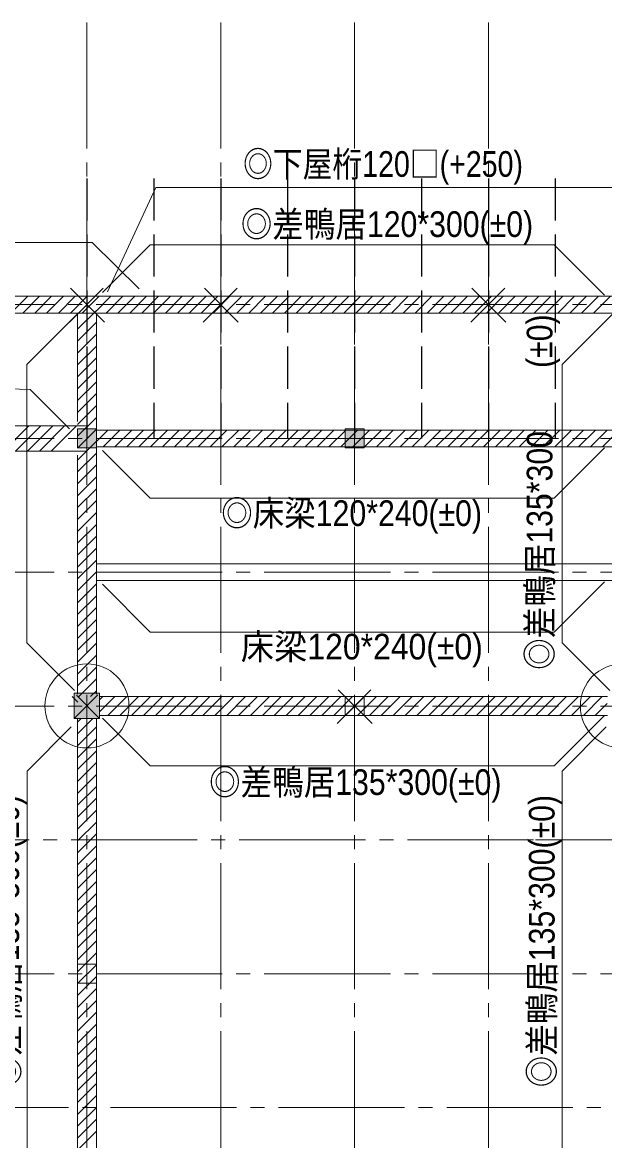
# Model space of a CAD drawing. Units: millimetres at full size, sheet at 1:100; details may follow other scales. Extents: x -20206 to -461, y -13906 to 13689.
# Drawn here: x -14332 to -10177, y -9142 to -1161 of the extents above; entities that cross this region are included whole.
import ezdxf
from ezdxf.enums import TextEntityAlignment as Align

# ---------------------------------------------------------------- set-up
doc = ezdxf.new("R2010")
doc.units = ezdxf.units.MM
doc.header["$LTSCALE"] = 100
doc.linetypes.add('CHAIN2', pattern=[12, 9, -1, 1, -1])
doc.linetypes.add('DASHED3', pattern=[4, 3, -1])
for name, color, linetype, lineweight in [('1-0_通り心', 253, 'CHAIN2', 9), ('1-1_構造・躯体', 7, 'Continuous', 18), ('1-3_仕上げ', 3, 'DASHED3', 25), ('1-4_見え掛り', 5, 'Continuous', 15), ('1-B_予備', 4, 'Continuous', 9), ('1-C_ハッチ', 253, 'Continuous', 9), ('1-E_文字', 3, 'Continuous', 9)]:
    doc.layers.add(name, color=color, linetype=linetype, lineweight=lineweight)
doc.styles.add('ＭＳ Ｐゴシック', font='')
doc.styles.get('ＭＳ Ｐゴシック').set_extended_font_data('MS PGothic')

msp = doc.modelspace()

# ---------------------------------------------------------------- linework, layer by layer
at = {"layer": '1-0_通り心'}
for p, q in [((-13871.7, -1161.4), (-13871.7, -13330)), ((-12916.7, -1161.4), (-12916.7, -13330)), ((-11961.7, -1161.4), (-11961.7, -13330)), ((-11006.7, -1161.4), (-11006.7, -13330)), ((-12916.7, -2531.3), (-12916.7, -3748)), ((-11006.7, -2531.3), (-11006.7, -3748)), ((-19806.3, -3175.5), (-4970.9, -3175.5)), ((-19806.3, -4130.5), (-4970.9, -4130.5)), ((-19806.3, -5085.5), (-4970.9, -5085.5)), ((-19806.3, -6040.5), (-4970.9, -6040.5)), ((-10684.2, -6995.5), (-19806.3, -6995.5)), ((-4970.9, -6995.5), (-10684.2, -6995.5)), ((-19806.3, -7950.5), (-5174.5, -7950.5)), ((-6804.3, -8905.5), (-19806.3, -8905.5))]:
    msp.add_line(p, q, dxfattribs=at)
at = {"layer": '1-1_構造・躯体', "color": 6, "lineweight": 20}
for p, q in [((-13804.2, -4198), (-13804.2, -4063)), ((-13804.2, -4198), (-13939.2, -4198)), ((-11894.2, -5973), (-12029.2, -5973)), ((-13939.2, -8018), (-13804.2, -8018))]:
    msp.add_line(p, q, dxfattribs=at)
for points in [[(-13804.2, -4063), (-13939.2, -4063), (-13939.2, -4198)], [(-13804.2, -8018), (-13804.2, -7883), (-13939.2, -7883), (-13939.2, -8018)]]:
    msp.add_lwpolyline(points, dxfattribs=at)
for points in [[(-12029.2, -4198), (-11894.2, -4198), (-11894.2, -4063), (-12029.2, -4063)], [(-12029.2, -6108), (-11894.2, -6108), (-11894.2, -5973), (-12029.2, -5973)]]:
    msp.add_lwpolyline(points, close=True, dxfattribs=at)
at = {"layer": '1-1_構造・躯体'}
msp.add_lwpolyline([(-13961.7, -6129.1), (-13781.7, -6129.1), (-13781.7, -5949.1), (-13961.7, -5949.1)], close=True, dxfattribs=at)
at = {"layer": '1-3_仕上げ'}
for p, q in [((-13871.7, -2275.5), (-13871.7, -4130.5)), ((-13394.2, -2275.5), (-13394.2, -4130.5)), ((-12916.7, -2275.5), (-12916.7, -4130.5)), ((-12439.2, -2275.5), (-12439.2, -4130.5)), ((-11961.7, -2275.5), (-11961.7, -4130.5)), ((-11484.2, -2275.5), (-11484.2, -4130.5)), ((-11006.7, -2275.5), (-11006.7, -4130.5)), ((-10529.2, -2275.5), (-10529.2, -4130.5))]:
    msp.add_line(p, q, dxfattribs=at)
at = {"layer": '1-4_見え掛り'}
for p, q in [((-17815.4, -3115.5), (-6299.2, -3115.5)), ((-17815.4, -3235.5), (-6299.2, -3235.5)), ((-13939.2, -3243), (-13939.2, -4010.5)), ((-13804.2, -3243), (-13804.2, -5955.6)), ((-13871.7, -4040.5), (-16826.7, -4040.5)), ((-13871.7, -4250.5), (-13871.7, -4010.5)), ((-13804.2, -4070.5), (-10119.2, -4070.5)), ((-16646.7, -4220.5), (-13871.7, -4220.5)), ((-13804.2, -4190.5), (-10119.2, -4190.5)), ((-13939.2, -4250.5), (-13939.2, -5955.6)), ((-13804.2, -5025.5), (-10119.2, -5025.5)), ((-13804.2, -5145.5), (-10119.2, -5145.5)), ((-13780.1, -5973), (-10157.7, -5973)), ((-13939.2, -6130.2), (-13939.2, -9793)), ((-13804.2, -6130.2), (-13804.2, -9793)), ((-13780.1, -6108), (-10157.7, -6108))]:
    msp.add_line(p, q, dxfattribs=at)
at = {"layer": '1-B_予備'}
for p, q in [((-13379.9, -2339.1), (-13725.9, -3084.7)), ((-13379.9, -2339.1), (-10028.7, -2339.1)), ((-17488, -2731.5), (-13833.5, -2731.5)), ((-13499.5, -3064), (-13833.5, -2731.5)), ((-13761.5, -3089.3), (-13420.1, -2748)), ((-10536.7, -2748), (-13420.1, -2748)), ((-10177.3, -3107.4), (-10536.7, -2748)), ((-13940.6, -3243), (-14300, -3602.4)), ((-10120.6, -3243), (-10480, -3602.4)), ((-14300.6, -3602.4), (-14300.6, -5588.9)), ((-10480.6, -3602.4), (-10480.6, -5588.9)), ((-16487.8, -3722.8), (-14277.2, -3781.2)), ((-13995.9, -4062.4), (-14277.2, -3781.2)), ((-13761.5, -4216.6), (-13420.1, -4558)), ((-10177.3, -4198.5), (-10536.7, -4558)), ((-10536.7, -4558), (-13420.1, -4558)), ((-13761.5, -5171.6), (-13420.1, -5513)), ((-10177.3, -5153.5), (-10536.7, -5513)), ((-10536.7, -5513), (-13420.1, -5513)), ((-13959.2, -5930.2), (-14300.6, -5588.9)), ((-10139.2, -5930.2), (-10480.6, -5588.9)), ((-13761.5, -6126.6), (-13420.1, -6468)), ((-13984.9, -6189.8), (-14299.2, -6504.1)), ((-10164.9, -6189.8), (-10479.2, -6504.1)), ((-14299.2, -9433), (-14299.2, -6504.1))]:
    msp.add_line(p, q, dxfattribs=at)
at = {"layer": '1-B_予備', "color": 3, "lineweight": 25}
for p, q in [((-13996.7, -3300.5), (-13754.9, -3058.6)), ((-13746.7, -3300.5), (-13988.6, -3058.6)), ((-13041.7, -3300.5), (-12799.9, -3058.6)), ((-12791.7, -3300.5), (-13033.6, -3058.6)), ((-11131.7, -3300.5), (-10889.9, -3058.6)), ((-10881.7, -3300.5), (-11123.6, -3058.6)), ((-13961.7, -6129.1), (-13792.9, -5960.2)), ((-13781.7, -6129.1), (-13947.2, -5963.6)), ((-12086.7, -6165.5), (-11844.9, -5923.6)), ((-11836.7, -6165.5), (-12078.6, -5923.6))]:
    msp.add_line(p, q, dxfattribs=at)
at = {"layer": '1-B_予備'}
for points in [[(-10177.3, -6108.5), (-10536.7, -6468), (-13420.1, -6468)], [(-10183, -9729.2), (-10479.2, -9433), (-10479.2, -6504.1)]]:
    msp.add_lwpolyline(points, dxfattribs=at)
at = {"layer": '1-B_予備', "color": 8}
for points in [[(-13804.2, -4063), (-13939.2, -4063), (-13804.2, -4198), (-13939.2, -4198)], [(-11894.2, -4063), (-12029.2, -4063), (-11894.2, -4198), (-12029.2, -4198)], [(-13961.7, -5950.5), (-13961.7, -6129.1), (-13781.7, -5950.5), (-13781.7, -6129.1)]]:
    msp.add_solid(points, dxfattribs=at)
at = {"layer": '1-C_ハッチ'}
for p, q in [((-14414.1, -3235.5), (-14294.1, -3115.5)), ((-14329.3, -3235.5), (-14209.3, -3115.5)), ((-14244.4, -3235.5), (-14124.4, -3115.5)), ((-14159.6, -3235.5), (-14039.6, -3115.5)), ((-14074.7, -3235.5), (-13954.7, -3115.5)), ((-13989.9, -3235.5), (-13869.9, -3115.5)), ((-13905, -3235.5), (-13785, -3115.5)), ((-13820.2, -3235.5), (-13700.2, -3115.5)), ((-13735.3, -3235.5), (-13615.3, -3115.5)), ((-13650.5, -3235.5), (-13530.5, -3115.5)), ((-13565.6, -3235.5), (-13445.6, -3115.5)), ((-13480.8, -3235.5), (-13360.8, -3115.5)), ((-13395.9, -3235.5), (-13275.9, -3115.5)), ((-13311.1, -3235.5), (-13191.1, -3115.5)), ((-13226.2, -3235.5), (-13106.2, -3115.5)), ((-13141.3, -3235.5), (-13021.3, -3115.5)), ((-13056.5, -3235.5), (-12936.5, -3115.5)), ((-12971.6, -3235.5), (-12851.6, -3115.5)), ((-12886.8, -3235.5), (-12766.8, -3115.5)), ((-12801.9, -3235.5), (-12681.9, -3115.5)), ((-12717.1, -3235.5), (-12597.1, -3115.5)), ((-12632.2, -3235.5), (-12512.2, -3115.5)), ((-12547.4, -3235.5), (-12427.4, -3115.5)), ((-12462.5, -3235.5), (-12342.5, -3115.5)), ((-12377.7, -3235.5), (-12257.7, -3115.5)), ((-12292.8, -3235.5), (-12172.8, -3115.5)), ((-12208, -3235.5), (-12088, -3115.5)), ((-12123.1, -3235.5), (-12003.1, -3115.5)), ((-12038.3, -3235.5), (-11918.3, -3115.5)), ((-11953.4, -3235.5), (-11833.4, -3115.5)), ((-11868.6, -3235.5), (-11748.6, -3115.5)), ((-11783.7, -3235.5), (-11663.7, -3115.5)), ((-11698.8, -3235.5), (-11578.8, -3115.5)), ((-11614, -3235.5), (-11494, -3115.5)), ((-11529.1, -3235.5), (-11409.1, -3115.5)), ((-11444.3, -3235.5), (-11324.3, -3115.5)), ((-11359.4, -3235.5), (-11239.4, -3115.5)), ((-11274.6, -3235.5), (-11154.6, -3115.5)), ((-11189.7, -3235.5), (-11069.7, -3115.5)), ((-11104.9, -3235.5), (-10984.9, -3115.5)), ((-11020, -3235.5), (-10900, -3115.5)), ((-10935.2, -3235.5), (-10815.2, -3115.5)), ((-10850.3, -3235.5), (-10730.3, -3115.5)), ((-10765.5, -3235.5), (-10645.5, -3115.5)), ((-10680.6, -3235.5), (-10560.6, -3115.5)), ((-10595.8, -3235.5), (-10475.8, -3115.5)), ((-10510.9, -3235.5), (-10390.9, -3115.5)), ((-10426.1, -3235.5), (-10306.1, -3115.5)), ((-10341.2, -3235.5), (-10221.2, -3115.5)), ((-10256.3, -3235.5), (-10136.3, -3115.5)), ((-13939.2, -3351.5), (-13804.2, -3216.5)), ((-13939.2, -3436.4), (-13804.2, -3301.4)), ((-13939.2, -3521.2), (-13804.2, -3386.2)), ((-13939.2, -3606.1), (-13804.2, -3471.1)), ((-13939.2, -3691), (-13804.2, -3556)), ((-13939.2, -3775.8), (-13804.2, -3640.8)), ((-13939.2, -3860.7), (-13804.2, -3725.7)), ((-13939.2, -3945.5), (-13804.2, -3810.5)), ((-13939.2, -4030.4), (-13804.2, -3895.4)), ((-13939.2, -4115.2), (-13804.2, -3980.2)), ((-14465.8, -4220.5), (-14285.8, -4040.5)), ((-14380.9, -4220.5), (-14200.9, -4040.5)), ((-14296.1, -4220.5), (-14116.1, -4040.5)), ((-14211.2, -4220.5), (-14031.2, -4040.5)), ((-14126.3, -4220.5), (-13946.3, -4040.5)), ((-13939.2, -4200.1), (-13804.2, -4065.1)), ((-10193.1, -4190.5), (-10014.5, -4011.8)), ((-13804.2, -4152.9), (-13721.8, -4070.5)), ((-13756.9, -4190.5), (-13636.9, -4070.5)), ((-13672.1, -4190.5), (-13552.1, -4070.5)), ((-13587.2, -4190.5), (-13467.2, -4070.5)), ((-13502.4, -4190.5), (-13382.4, -4070.5)), ((-13417.5, -4190.5), (-13297.5, -4070.5)), ((-13332.7, -4190.5), (-13212.7, -4070.5)), ((-13247.8, -4190.5), (-13127.8, -4070.5)), ((-13163, -4190.5), (-13043, -4070.5)), ((-13078.1, -4190.5), (-12958.1, -4070.5)), ((-12993.3, -4190.5), (-12873.3, -4070.5)), ((-12908.4, -4190.5), (-12788.4, -4070.5)), ((-12823.6, -4190.5), (-12703.6, -4070.5)), ((-12738.7, -4190.5), (-12618.7, -4070.5)), ((-12653.8, -4190.5), (-12533.8, -4070.5)), ((-12569, -4190.5), (-12449, -4070.5)), ((-12484.1, -4190.5), (-12364.1, -4070.5)), ((-12399.3, -4190.5), (-12279.3, -4070.5)), ((-12314.4, -4190.5), (-12194.4, -4070.5)), ((-12229.6, -4190.5), (-12109.6, -4070.5)), ((-12144.7, -4190.5), (-12024.7, -4070.5)), ((-12059.9, -4190.5), (-11939.9, -4070.5)), ((-11975, -4190.5), (-11855, -4070.5)), ((-11890.2, -4190.5), (-11770.2, -4070.5)), ((-11805.3, -4190.5), (-11685.3, -4070.5)), ((-11720.5, -4190.5), (-11600.5, -4070.5)), ((-11635.6, -4190.5), (-11515.6, -4070.5)), ((-11550.8, -4190.5), (-11430.8, -4070.5)), ((-11465.9, -4190.5), (-11345.9, -4070.5)), ((-11381.1, -4190.5), (-11261.1, -4070.5)), ((-11296.2, -4190.5), (-11176.2, -4070.5)), ((-11211.3, -4190.5), (-11091.3, -4070.5)), ((-11126.5, -4190.5), (-11006.5, -4070.5)), ((-11041.6, -4190.5), (-10921.6, -4070.5)), ((-10956.8, -4190.5), (-10836.8, -4070.5)), ((-10871.9, -4190.5), (-10751.9, -4070.5)), ((-10787.1, -4190.5), (-10667.1, -4070.5)), ((-10702.2, -4190.5), (-10582.2, -4070.5)), ((-10617.4, -4190.5), (-10497.4, -4070.5)), ((-10532.5, -4190.5), (-10412.5, -4070.5)), ((-10447.7, -4190.5), (-10327.7, -4070.5)), ((-10362.8, -4190.5), (-10242.8, -4070.5)), ((-10278, -4190.5), (-10158, -4070.5)), ((-13939.2, -4284.9), (-13804.2, -4149.9)), ((-13939.2, -4369.8), (-13804.2, -4234.8)), ((-13939.2, -4454.6), (-13804.2, -4319.6)), ((-13939.2, -4539.5), (-13804.2, -4404.5)), ((-13939.2, -4624.3), (-13804.2, -4489.3)), ((-13939.2, -4709.2), (-13804.2, -4574.2)), ((-13939.2, -4794), (-13804.2, -4659)), ((-13939.2, -4878.9), (-13804.2, -4743.9)), ((-13939.2, -4963.7), (-13804.2, -4828.7)), ((-13939.2, -5048.6), (-13804.2, -4913.6)), ((-13939.2, -5133.4), (-13804.2, -4998.4)), ((-13939.2, -5218.3), (-13804.2, -5083.3)), ((-13939.2, -5303.2), (-13804.2, -5168.2)), ((-13939.2, -5388), (-13804.2, -5253)), ((-13939.2, -5472.9), (-13804.2, -5337.9)), ((-13939.2, -5557.7), (-13804.2, -5422.7)), ((-13939.2, -5642.6), (-13804.2, -5507.6)), ((-13939.2, -5727.4), (-13804.2, -5592.4)), ((-13939.2, -5812.3), (-13804.2, -5677.3)), ((-13939.2, -5897.1), (-13804.2, -5762.1)), ((-13930.2, -5973), (-13804.2, -5847)), ((-13936.5, -6012.7), (-13977.6, -5971.6)), ((-13845.4, -5973), (-13804.2, -5931.8)), ((-13781.7, -6082), (-13672.7, -5973)), ((-13781.7, -5997.2), (-13757.5, -5973)), ((-13722.8, -6108), (-13587.8, -5973)), ((-13638, -6108), (-13503, -5973)), ((-13553.1, -6108), (-13418.1, -5973)), ((-13468.3, -6108), (-13333.3, -5973)), ((-13383.4, -6108), (-13248.4, -5973)), ((-13298.6, -6108), (-13163.6, -5973)), ((-13213.7, -6108), (-13078.7, -5973)), ((-13128.8, -6108), (-12993.8, -5973)), ((-13044, -6108), (-12909, -5973)), ((-12959.1, -6108), (-12824.1, -5973)), ((-12874.3, -6108), (-12739.3, -5973)), ((-12789.4, -6108), (-12654.4, -5973)), ((-12704.6, -6108), (-12569.6, -5973)), ((-12619.7, -6108), (-12484.7, -5973)), ((-12534.9, -6108), (-12399.9, -5973)), ((-12450, -6108), (-12315, -5973)), ((-12365.2, -6108), (-12230.2, -5973)), ((-12280.3, -6108), (-12145.3, -5973)), ((-12195.5, -6108), (-12060.5, -5973)), ((-12110.6, -6108), (-11975.6, -5973)), ((-12025.8, -6108), (-11890.8, -5973)), ((-11940.9, -6108), (-11805.9, -5973)), ((-11856.1, -6108), (-11721.1, -5973)), ((-11771.2, -6108), (-11636.2, -5973)), ((-11686.4, -6108), (-11551.4, -5973)), ((-11601.5, -6108), (-11466.5, -5973)), ((-11516.6, -6108), (-11381.6, -5973)), ((-11431.8, -6108), (-11296.8, -5973)), ((-11346.9, -6108), (-11211.9, -5973)), ((-11262.1, -6108), (-11127.1, -5973)), ((-11177.2, -6108), (-11042.2, -5973)), ((-11092.4, -6108), (-10957.4, -5973)), ((-11007.5, -6108), (-10872.5, -5973)), ((-10922.7, -6108), (-10787.7, -5973)), ((-10837.8, -6108), (-10702.8, -5973)), ((-10753, -6108), (-10618, -5973)), ((-10668.1, -6108), (-10533.1, -5973)), ((-10583.3, -6108), (-10448.3, -5973)), ((-10498.4, -6108), (-10363.4, -5973)), ((-10413.6, -6108), (-10278.6, -5973)), ((-10328.7, -6108), (-10193.7, -5973)), ((-10243.9, -6108), (-10158.1, -6022.2)), ((-13939.2, -6239.5), (-13828.8, -6129.1)), ((-13939.2, -6154.7), (-13913.7, -6129.1)), ((-13939.2, -6324.4), (-13804.2, -6189.4)), ((-13939.2, -6409.2), (-13804.2, -6274.2)), ((-13939.2, -6494.1), (-13804.2, -6359.1)), ((-13939.2, -6578.9), (-13804.2, -6443.9)), ((-13939.2, -6663.8), (-13804.2, -6528.8)), ((-13939.2, -6748.6), (-13804.2, -6613.6)), ((-13939.2, -6833.5), (-13804.2, -6698.5)), ((-13939.2, -6918.3), (-13804.2, -6783.3)), ((-13939.2, -7003.2), (-13804.2, -6868.2)), ((-13939.2, -7088.1), (-13804.2, -6953.1)), ((-13939.2, -7172.9), (-13804.2, -7037.9)), ((-13939.2, -7257.8), (-13804.2, -7122.8)), ((-13939.2, -7342.6), (-13804.2, -7207.6)), ((-13939.2, -7427.5), (-13804.2, -7292.5)), ((-13939.2, -7512.3), (-13804.2, -7377.3)), ((-13939.2, -7597.2), (-13804.2, -7462.2)), ((-13939.2, -7682), (-13804.2, -7547)), ((-13939.2, -7766.9), (-13804.2, -7631.9)), ((-13939.2, -7851.7), (-13804.2, -7716.7)), ((-13939.2, -7936.6), (-13804.2, -7801.6)), ((-13939.2, -8021.4), (-13804.2, -7886.4)), ((-13939.2, -8106.3), (-13804.2, -7971.3)), ((-13939.2, -8191.1), (-13804.2, -8056.1)), ((-13939.2, -8276), (-13804.2, -8141)), ((-13939.2, -8360.8), (-13804.2, -8225.8)), ((-13939.2, -8445.7), (-13804.2, -8310.7)), ((-13939.2, -8530.5), (-13804.2, -8395.5)), ((-13939.2, -8615.4), (-13804.2, -8480.4)), ((-13939.2, -8700.3), (-13804.2, -8565.3)), ((-13939.2, -8785.1), (-13804.2, -8650.1)), ((-13939.2, -8870), (-13804.2, -8735)), ((-13939.2, -8954.8), (-13804.2, -8819.8)), ((-13939.2, -9039.7), (-13804.2, -8904.7)), ((-13939.2, -9124.5), (-13804.2, -8989.5)), ((-13939.2, -9209.4), (-13804.2, -9074.4))]:
    msp.add_line(p, q, dxfattribs=at)
at = {"layer": '1-E_文字', "color": 4}
for centre in [(-13871.7, -6039.1), (-10050.4, -6040.5)]:
    msp.add_circle(centre, 300, dxfattribs=at)

# ---------------------------------------------------------------- texts
at = {"layer": '1-E_文字', "style": 'ＭＳ Ｐゴシック'}
for s, width, p in [('◎下屋桁120□(+250)', 0.85, (-12757.3, -2318.8)), ('◎差鴨居120*300(±0) ', 0.9, (-12773.6, -2748)), ('◎床梁120*240(±0) ', 0.9, (-12913.5, -4810.5)), ('床梁120*240(±0) ', 0.95, (-12773.6, -5763)), ('◎差鴨居135*300(±0) ', 0.9, (-12999.8, -6729.9))]:
    msp.add_text(s, height=183.3, dxfattribs=dict(at, width=width)).set_placement(p, align=Align.BOTTOM_LEFT)
at = {"layer": '1-E_文字', "style": 'ＭＳ Ｐゴシック', "width": 0.9}
for s, p in [('◎差鴨居135*300\u3000\u3000(±0) ', (-10494.6, -5782)), ('◎差鴨居135*300(±0) ', (-14300.6, -8761.4)), ('◎差鴨居135*300(±0) ', (-10479.2, -8761.4))]:
    msp.add_text(s, height=183.3, rotation=90, dxfattribs=at).set_placement(p, align=Align.BOTTOM_LEFT)

doc.saveas('drawing.dxf')
